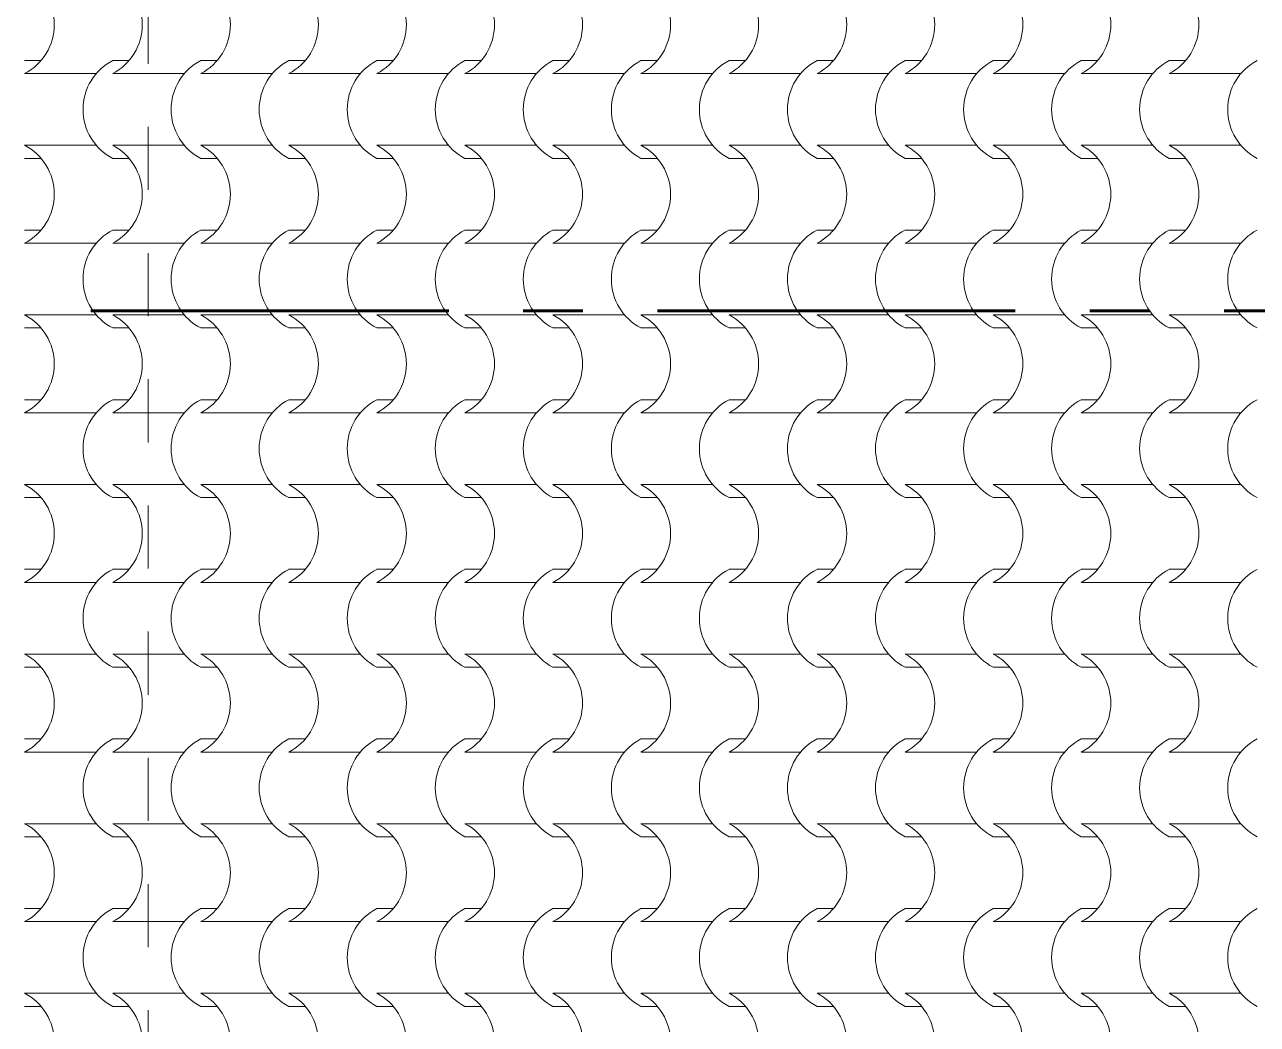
# Model space of a CAD drawing. Header units: metres. Extents: x -41 to 412, y -15 to 25.
# Drawn here: x 132.103 to 134.169, y 13.65 to 15.327 of the extents above; entities that cross this region are included whole.
import ezdxf

# ---------------------------------------------------------------- set-up
doc = ezdxf.new("R2010")
doc.units = ezdxf.units.M
doc.header["$MEASUREMENT"] = 0
doc.linetypes.add('Dashed', pattern=[0.211667, 0.105833, -0.105833])
doc.linetypes.add('Linea punta', pattern=[0.85, 0.6, -0.125, 0, -0.125])
for name, color, linetype in [('2D Drafting - General', 7, 'Continuous'), ('Marker - Section', 7, 'Continuous'), ('Shell - Roof', 7, 'Continuous')]:
    doc.layers.add(name, color=color, linetype=linetype)

# ---------------------------------------------------------------- blocks, each defined once
blk = doc.blocks.new('*X47', base_point=(152.192, 0))
at = {"layer": 'Shell - Roof', "color": 23, "linetype": 'Continuous', "lineweight": 13, "true_color": 0xbf8080}
for p, q in [((132.1301, 15.2666), (132.1026, 15.2666)), ((132.2778, 15.2666), (132.2503, 15.2666)), ((132.4254, 15.2666), (132.3979, 15.2666)), ((132.573, 15.2666), (132.5455, 15.2666)), ((132.7207, 15.2666), (132.6932, 15.2666)), ((132.8683, 15.2666), (132.8408, 15.2666)), ((133.0159, 15.2666), (132.9884, 15.2666)), ((133.1636, 15.2666), (133.1361, 15.2666)), ((133.3112, 15.2666), (133.2837, 15.2666)), ((133.4588, 15.2666), (133.4313, 15.2666)), ((133.6065, 15.2666), (133.579, 15.2666)), ((133.7541, 15.2666), (133.7266, 15.2666)), ((133.9017, 15.2666), (133.8742, 15.2666)), ((134.0494, 15.2666), (134.0218, 15.2666)), ((132.1625, 15.2446), (132.1026, 15.2446)), ((132.2224, 15.2446), (132.1625, 15.2446)), ((132.3101, 15.2446), (132.2503, 15.2446)), ((132.37, 15.2446), (132.3101, 15.2446)), ((132.4578, 15.2446), (132.3979, 15.2446)), ((132.5176, 15.2446), (132.4578, 15.2446)), ((132.6054, 15.2446), (132.5455, 15.2446)), ((132.6653, 15.2446), (132.6054, 15.2446)), ((132.753, 15.2446), (132.6932, 15.2446)), ((132.8129, 15.2446), (132.753, 15.2446)), ((132.9007, 15.2446), (132.8408, 15.2446)), ((132.9605, 15.2446), (132.9007, 15.2446)), ((133.0483, 15.2446), (132.9884, 15.2446)), ((133.1082, 15.2446), (133.0483, 15.2446)), ((133.1959, 15.2446), (133.1361, 15.2446)), ((133.2558, 15.2446), (133.1959, 15.2446)), ((133.3436, 15.2446), (133.2837, 15.2446)), ((133.4034, 15.2446), (133.3436, 15.2446)), ((133.4912, 15.2446), (133.4313, 15.2446)), ((133.5511, 15.2446), (133.4912, 15.2446)), ((133.6388, 15.2446), (133.579, 15.2446)), ((133.6987, 15.2446), (133.6388, 15.2446)), ((133.7865, 15.2446), (133.7266, 15.2446)), ((133.8463, 15.2446), (133.7865, 15.2446)), ((133.9341, 15.2446), (133.8742, 15.2446)), ((133.994, 15.2446), (133.9341, 15.2446)), ((134.0817, 15.2446), (134.0218, 15.2446)), ((134.1416, 15.2446), (134.0817, 15.2446)), ((132.1625, 15.1244), (132.1026, 15.1244)), ((132.2224, 15.1244), (132.1625, 15.1244)), ((132.3101, 15.1244), (132.2503, 15.1244)), ((132.37, 15.1244), (132.3101, 15.1244)), ((132.4578, 15.1244), (132.3979, 15.1244)), ((132.5176, 15.1244), (132.4578, 15.1244)), ((132.6054, 15.1244), (132.5455, 15.1244)), ((132.6653, 15.1244), (132.6054, 15.1244)), ((132.753, 15.1244), (132.6932, 15.1244)), ((132.8129, 15.1244), (132.753, 15.1244)), ((132.9007, 15.1244), (132.8408, 15.1244)), ((132.9605, 15.1244), (132.9007, 15.1244)), ((133.0483, 15.1244), (132.9884, 15.1244)), ((133.1082, 15.1244), (133.0483, 15.1244)), ((133.1959, 15.1244), (133.1361, 15.1244)), ((133.2558, 15.1244), (133.1959, 15.1244)), ((133.3436, 15.1244), (133.2837, 15.1244)), ((133.4034, 15.1244), (133.3436, 15.1244)), ((133.4912, 15.1244), (133.4313, 15.1244)), ((133.5511, 15.1244), (133.4912, 15.1244)), ((133.6388, 15.1244), (133.579, 15.1244)), ((133.6987, 15.1244), (133.6388, 15.1244)), ((133.7865, 15.1244), (133.7266, 15.1244)), ((133.8463, 15.1244), (133.7865, 15.1244)), ((133.9341, 15.1244), (133.8742, 15.1244)), ((133.994, 15.1244), (133.9341, 15.1244)), ((134.0817, 15.1244), (134.0218, 15.1244)), ((134.1416, 15.1244), (134.0817, 15.1244)), ((132.1301, 15.1023), (132.1026, 15.1023)), ((132.2778, 15.1023), (132.2503, 15.1023)), ((132.4254, 15.1023), (132.3979, 15.1023)), ((132.573, 15.1023), (132.5455, 15.1023)), ((132.7207, 15.1023), (132.6932, 15.1023)), ((132.8683, 15.1023), (132.8408, 15.1023)), ((133.0159, 15.1023), (132.9884, 15.1023)), ((133.1636, 15.1023), (133.1361, 15.1023)), ((133.3112, 15.1023), (133.2837, 15.1023)), ((133.4588, 15.1023), (133.4313, 15.1023)), ((133.6065, 15.1023), (133.579, 15.1023)), ((133.7541, 15.1023), (133.7266, 15.1023)), ((133.9017, 15.1023), (133.8742, 15.1023)), ((134.0494, 15.1023), (134.0218, 15.1023)), ((132.1301, 14.9821), (132.1026, 14.9821)), ((132.2778, 14.9821), (132.2503, 14.9821)), ((132.4254, 14.9821), (132.3979, 14.9821)), ((132.573, 14.9821), (132.5455, 14.9821)), ((132.7207, 14.9821), (132.6932, 14.9821)), ((132.8683, 14.9821), (132.8408, 14.9821)), ((133.0159, 14.9821), (132.9884, 14.9821)), ((133.1636, 14.9821), (133.1361, 14.9821)), ((133.3112, 14.9821), (133.2837, 14.9821)), ((133.4588, 14.9821), (133.4313, 14.9821)), ((133.6065, 14.9821), (133.579, 14.9821)), ((133.7541, 14.9821), (133.7266, 14.9821)), ((133.9017, 14.9821), (133.8742, 14.9821)), ((134.0494, 14.9821), (134.0218, 14.9821)), ((132.1625, 14.9601), (132.1026, 14.9601)), ((132.2224, 14.9601), (132.1625, 14.9601)), ((132.3101, 14.9601), (132.2503, 14.9601)), ((132.37, 14.9601), (132.3101, 14.9601)), ((132.4578, 14.9601), (132.3979, 14.9601)), ((132.5176, 14.9601), (132.4578, 14.9601)), ((132.6054, 14.9601), (132.5455, 14.9601)), ((132.6653, 14.9601), (132.6054, 14.9601)), ((132.753, 14.9601), (132.6932, 14.9601)), ((132.8129, 14.9601), (132.753, 14.9601)), ((132.9007, 14.9601), (132.8408, 14.9601)), ((132.9605, 14.9601), (132.9007, 14.9601)), ((133.0483, 14.9601), (132.9884, 14.9601)), ((133.1082, 14.9601), (133.0483, 14.9601)), ((133.1959, 14.9601), (133.1361, 14.9601)), ((133.2558, 14.9601), (133.1959, 14.9601)), ((133.3436, 14.9601), (133.2837, 14.9601)), ((133.4034, 14.9601), (133.3436, 14.9601)), ((133.4912, 14.9601), (133.4313, 14.9601)), ((133.5511, 14.9601), (133.4912, 14.9601)), ((133.6388, 14.9601), (133.579, 14.9601)), ((133.6987, 14.9601), (133.6388, 14.9601)), ((133.7865, 14.9601), (133.7266, 14.9601)), ((133.8463, 14.9601), (133.7865, 14.9601)), ((133.9341, 14.9601), (133.8742, 14.9601)), ((133.994, 14.9601), (133.9341, 14.9601)), ((134.0817, 14.9601), (134.0218, 14.9601)), ((134.1416, 14.9601), (134.0817, 14.9601)), ((132.1625, 14.8399), (132.1026, 14.8399)), ((132.2224, 14.8399), (132.1625, 14.8399)), ((132.3101, 14.8399), (132.2503, 14.8399)), ((132.37, 14.8399), (132.3101, 14.8399)), ((132.4578, 14.8399), (132.3979, 14.8399)), ((132.5176, 14.8399), (132.4578, 14.8399)), ((132.6054, 14.8399), (132.5455, 14.8399)), ((132.6653, 14.8399), (132.6054, 14.8399)), ((132.753, 14.8399), (132.6932, 14.8399)), ((132.8129, 14.8399), (132.753, 14.8399)), ((132.9007, 14.8399), (132.8408, 14.8399)), ((132.9605, 14.8399), (132.9007, 14.8399)), ((133.0483, 14.8399), (132.9884, 14.8399)), ((133.1082, 14.8399), (133.0483, 14.8399)), ((133.1959, 14.8399), (133.1361, 14.8399)), ((133.2558, 14.8399), (133.1959, 14.8399)), ((133.3436, 14.8399), (133.2837, 14.8399)), ((133.4034, 14.8399), (133.3436, 14.8399)), ((133.4912, 14.8399), (133.4313, 14.8399)), ((133.5511, 14.8399), (133.4912, 14.8399)), ((133.6388, 14.8399), (133.579, 14.8399)), ((133.6987, 14.8399), (133.6388, 14.8399)), ((133.7865, 14.8399), (133.7266, 14.8399)), ((133.8463, 14.8399), (133.7865, 14.8399)), ((133.9341, 14.8399), (133.8742, 14.8399)), ((133.994, 14.8399), (133.9341, 14.8399)), ((134.0817, 14.8399), (134.0218, 14.8399)), ((134.1416, 14.8399), (134.0817, 14.8399)), ((132.1301, 14.8179), (132.1026, 14.8179)), ((132.2778, 14.8179), (132.2503, 14.8179)), ((132.4254, 14.8179), (132.3979, 14.8179)), ((132.573, 14.8179), (132.5455, 14.8179)), ((132.7207, 14.8179), (132.6932, 14.8179)), ((132.8683, 14.8179), (132.8408, 14.8179)), ((133.0159, 14.8179), (132.9884, 14.8179)), ((133.1636, 14.8179), (133.1361, 14.8179)), ((133.3112, 14.8179), (133.2837, 14.8179)), ((133.4588, 14.8179), (133.4313, 14.8179)), ((133.6065, 14.8179), (133.579, 14.8179)), ((133.7541, 14.8179), (133.7266, 14.8179)), ((133.9017, 14.8179), (133.8742, 14.8179)), ((134.0494, 14.8179), (134.0218, 14.8179)), ((132.1301, 14.6976), (132.1026, 14.6976)), ((132.2778, 14.6976), (132.2503, 14.6976)), ((132.4254, 14.6976), (132.3979, 14.6976)), ((132.573, 14.6976), (132.5455, 14.6976)), ((132.7207, 14.6976), (132.6932, 14.6976)), ((132.8683, 14.6976), (132.8408, 14.6976)), ((133.0159, 14.6976), (132.9884, 14.6976)), ((133.1636, 14.6976), (133.1361, 14.6976)), ((133.3112, 14.6976), (133.2837, 14.6976)), ((133.4588, 14.6976), (133.4313, 14.6976)), ((133.6065, 14.6976), (133.579, 14.6976)), ((133.7541, 14.6976), (133.7266, 14.6976)), ((133.9017, 14.6976), (133.8742, 14.6976)), ((134.0494, 14.6976), (134.0218, 14.6976)), ((132.1625, 14.6756), (132.1026, 14.6756)), ((132.2224, 14.6756), (132.1625, 14.6756)), ((132.3101, 14.6756), (132.2503, 14.6756)), ((132.37, 14.6756), (132.3101, 14.6756)), ((132.4578, 14.6756), (132.3979, 14.6756)), ((132.5176, 14.6756), (132.4578, 14.6756)), ((132.6054, 14.6756), (132.5455, 14.6756)), ((132.6653, 14.6756), (132.6054, 14.6756)), ((132.753, 14.6756), (132.6932, 14.6756)), ((132.8129, 14.6756), (132.753, 14.6756)), ((132.9007, 14.6756), (132.8408, 14.6756)), ((132.9605, 14.6756), (132.9007, 14.6756)), ((133.0483, 14.6756), (132.9884, 14.6756)), ((133.1082, 14.6756), (133.0483, 14.6756)), ((133.1959, 14.6756), (133.1361, 14.6756)), ((133.2558, 14.6756), (133.1959, 14.6756)), ((133.3436, 14.6756), (133.2837, 14.6756)), ((133.4034, 14.6756), (133.3436, 14.6756)), ((133.4912, 14.6756), (133.4313, 14.6756)), ((133.5511, 14.6756), (133.4912, 14.6756)), ((133.6388, 14.6756), (133.579, 14.6756)), ((133.6987, 14.6756), (133.6388, 14.6756)), ((133.7865, 14.6756), (133.7266, 14.6756)), ((133.8463, 14.6756), (133.7865, 14.6756)), ((133.9341, 14.6756), (133.8742, 14.6756)), ((133.994, 14.6756), (133.9341, 14.6756)), ((134.0817, 14.6756), (134.0218, 14.6756)), ((134.1416, 14.6756), (134.0817, 14.6756)), ((132.1625, 14.5554), (132.1026, 14.5554)), ((132.2224, 14.5554), (132.1625, 14.5554)), ((132.3101, 14.5554), (132.2503, 14.5554)), ((132.37, 14.5554), (132.3101, 14.5554)), ((132.4578, 14.5554), (132.3979, 14.5554)), ((132.5176, 14.5554), (132.4578, 14.5554)), ((132.6054, 14.5554), (132.5455, 14.5554)), ((132.6653, 14.5554), (132.6054, 14.5554)), ((132.753, 14.5554), (132.6932, 14.5554)), ((132.8129, 14.5554), (132.753, 14.5554)), ((132.9007, 14.5554), (132.8408, 14.5554)), ((132.9605, 14.5554), (132.9007, 14.5554)), ((133.0483, 14.5554), (132.9884, 14.5554)), ((133.1082, 14.5554), (133.0483, 14.5554)), ((133.1959, 14.5554), (133.1361, 14.5554)), ((133.2558, 14.5554), (133.1959, 14.5554)), ((133.3436, 14.5554), (133.2837, 14.5554)), ((133.4034, 14.5554), (133.3436, 14.5554)), ((133.4912, 14.5554), (133.4313, 14.5554)), ((133.5511, 14.5554), (133.4912, 14.5554)), ((133.6388, 14.5554), (133.579, 14.5554)), ((133.6987, 14.5554), (133.6388, 14.5554)), ((133.7865, 14.5554), (133.7266, 14.5554)), ((133.8463, 14.5554), (133.7865, 14.5554)), ((133.9341, 14.5554), (133.8742, 14.5554)), ((133.994, 14.5554), (133.9341, 14.5554)), ((134.0817, 14.5554), (134.0218, 14.5554)), ((134.1416, 14.5554), (134.0817, 14.5554)), ((132.1301, 14.5334), (132.1026, 14.5334)), ((132.2778, 14.5334), (132.2503, 14.5334)), ((132.4254, 14.5334), (132.3979, 14.5334)), ((132.573, 14.5334), (132.5455, 14.5334)), ((132.7207, 14.5334), (132.6932, 14.5334)), ((132.8683, 14.5334), (132.8408, 14.5334)), ((133.0159, 14.5334), (132.9884, 14.5334)), ((133.1636, 14.5334), (133.1361, 14.5334)), ((133.3112, 14.5334), (133.2837, 14.5334)), ((133.4588, 14.5334), (133.4313, 14.5334)), ((133.6065, 14.5334), (133.579, 14.5334)), ((133.7541, 14.5334), (133.7266, 14.5334)), ((133.9017, 14.5334), (133.8742, 14.5334)), ((134.0494, 14.5334), (134.0218, 14.5334)), ((132.1301, 14.4132), (132.1026, 14.4132)), ((132.2778, 14.4132), (132.2503, 14.4132)), ((132.4254, 14.4132), (132.3979, 14.4132)), ((132.573, 14.4132), (132.5455, 14.4132)), ((132.7207, 14.4132), (132.6932, 14.4132)), ((132.8683, 14.4132), (132.8408, 14.4132)), ((133.0159, 14.4132), (132.9884, 14.4132)), ((133.1636, 14.4132), (133.1361, 14.4132)), ((133.3112, 14.4132), (133.2837, 14.4132)), ((133.4588, 14.4132), (133.4313, 14.4132)), ((133.6065, 14.4132), (133.579, 14.4132)), ((133.7541, 14.4132), (133.7266, 14.4132)), ((133.9017, 14.4132), (133.8742, 14.4132)), ((134.0494, 14.4132), (134.0218, 14.4132)), ((132.1625, 14.3911), (132.1026, 14.3911)), ((132.2224, 14.3911), (132.1625, 14.3911)), ((132.3101, 14.3911), (132.2503, 14.3911)), ((132.37, 14.3911), (132.3101, 14.3911)), ((132.4578, 14.3911), (132.3979, 14.3911)), ((132.5176, 14.3911), (132.4578, 14.3911)), ((132.6054, 14.3911), (132.5455, 14.3911)), ((132.6653, 14.3911), (132.6054, 14.3911)), ((132.753, 14.3911), (132.6932, 14.3911)), ((132.8129, 14.3911), (132.753, 14.3911)), ((132.9007, 14.3911), (132.8408, 14.3911)), ((132.9605, 14.3911), (132.9007, 14.3911)), ((133.0483, 14.3911), (132.9884, 14.3911)), ((133.1082, 14.3911), (133.0483, 14.3911)), ((133.1959, 14.3911), (133.1361, 14.3911)), ((133.2558, 14.3911), (133.1959, 14.3911)), ((133.3436, 14.3911), (133.2837, 14.3911)), ((133.4034, 14.3911), (133.3436, 14.3911)), ((133.4912, 14.3911), (133.4313, 14.3911)), ((133.5511, 14.3911), (133.4912, 14.3911)), ((133.6388, 14.3911), (133.579, 14.3911)), ((133.6987, 14.3911), (133.6388, 14.3911)), ((133.7865, 14.3911), (133.7266, 14.3911)), ((133.8463, 14.3911), (133.7865, 14.3911)), ((133.9341, 14.3911), (133.8742, 14.3911)), ((133.994, 14.3911), (133.9341, 14.3911)), ((134.0817, 14.3911), (134.0218, 14.3911)), ((134.1416, 14.3911), (134.0817, 14.3911)), ((132.1625, 14.2709), (132.1026, 14.2709)), ((132.2224, 14.2709), (132.1625, 14.2709)), ((132.3101, 14.2709), (132.2503, 14.2709)), ((132.37, 14.2709), (132.3101, 14.2709)), ((132.4578, 14.2709), (132.3979, 14.2709)), ((132.5176, 14.2709), (132.4578, 14.2709)), ((132.6054, 14.2709), (132.5455, 14.2709)), ((132.6653, 14.2709), (132.6054, 14.2709)), ((132.753, 14.2709), (132.6932, 14.2709)), ((132.8129, 14.2709), (132.753, 14.2709)), ((132.9007, 14.2709), (132.8408, 14.2709)), ((132.9605, 14.2709), (132.9007, 14.2709)), ((133.0483, 14.2709), (132.9884, 14.2709)), ((133.1082, 14.2709), (133.0483, 14.2709)), ((133.1959, 14.2709), (133.1361, 14.2709)), ((133.2558, 14.2709), (133.1959, 14.2709)), ((133.3436, 14.2709), (133.2837, 14.2709)), ((133.4034, 14.2709), (133.3436, 14.2709)), ((133.4912, 14.2709), (133.4313, 14.2709)), ((133.5511, 14.2709), (133.4912, 14.2709)), ((133.6388, 14.2709), (133.579, 14.2709)), ((133.6987, 14.2709), (133.6388, 14.2709)), ((133.7865, 14.2709), (133.7266, 14.2709)), ((133.8463, 14.2709), (133.7865, 14.2709)), ((133.9341, 14.2709), (133.8742, 14.2709)), ((133.994, 14.2709), (133.9341, 14.2709)), ((134.0817, 14.2709), (134.0218, 14.2709)), ((134.1416, 14.2709), (134.0817, 14.2709)), ((132.1301, 14.2489), (132.1026, 14.2489)), ((132.2778, 14.2489), (132.2503, 14.2489)), ((132.4254, 14.2489), (132.3979, 14.2489)), ((132.573, 14.2489), (132.5455, 14.2489)), ((132.7207, 14.2489), (132.6932, 14.2489)), ((132.8683, 14.2489), (132.8408, 14.2489)), ((133.0159, 14.2489), (132.9884, 14.2489)), ((133.1636, 14.2489), (133.1361, 14.2489)), ((133.3112, 14.2489), (133.2837, 14.2489)), ((133.4588, 14.2489), (133.4313, 14.2489)), ((133.6065, 14.2489), (133.579, 14.2489)), ((133.7541, 14.2489), (133.7266, 14.2489)), ((133.9017, 14.2489), (133.8742, 14.2489)), ((134.0494, 14.2489), (134.0218, 14.2489)), ((132.1301, 14.1287), (132.1026, 14.1287)), ((132.2778, 14.1287), (132.2503, 14.1287)), ((132.4254, 14.1287), (132.3979, 14.1287)), ((132.573, 14.1287), (132.5455, 14.1287)), ((132.7207, 14.1287), (132.6932, 14.1287)), ((132.8683, 14.1287), (132.8408, 14.1287)), ((133.0159, 14.1287), (132.9884, 14.1287)), ((133.1636, 14.1287), (133.1361, 14.1287)), ((133.3112, 14.1287), (133.2837, 14.1287)), ((133.4588, 14.1287), (133.4313, 14.1287)), ((133.6065, 14.1287), (133.579, 14.1287)), ((133.7541, 14.1287), (133.7266, 14.1287)), ((133.9017, 14.1287), (133.8742, 14.1287)), ((134.0494, 14.1287), (134.0218, 14.1287)), ((132.1625, 14.1067), (132.1026, 14.1067)), ((132.2224, 14.1067), (132.1625, 14.1067)), ((132.3101, 14.1067), (132.2503, 14.1067)), ((132.37, 14.1067), (132.3101, 14.1067)), ((132.4578, 14.1067), (132.3979, 14.1067)), ((132.5176, 14.1067), (132.4578, 14.1067)), ((132.6054, 14.1067), (132.5455, 14.1067)), ((132.6653, 14.1067), (132.6054, 14.1067)), ((132.753, 14.1067), (132.6932, 14.1067)), ((132.8129, 14.1067), (132.753, 14.1067)), ((132.9007, 14.1067), (132.8408, 14.1067)), ((132.9605, 14.1067), (132.9007, 14.1067)), ((133.0483, 14.1067), (132.9884, 14.1067)), ((133.1082, 14.1067), (133.0483, 14.1067)), ((133.1959, 14.1067), (133.1361, 14.1067)), ((133.2558, 14.1067), (133.1959, 14.1067)), ((133.3436, 14.1067), (133.2837, 14.1067)), ((133.4034, 14.1067), (133.3436, 14.1067)), ((133.4912, 14.1067), (133.4313, 14.1067)), ((133.5511, 14.1067), (133.4912, 14.1067)), ((133.6388, 14.1067), (133.579, 14.1067)), ((133.6987, 14.1067), (133.6388, 14.1067)), ((133.7865, 14.1067), (133.7266, 14.1067)), ((133.8463, 14.1067), (133.7865, 14.1067)), ((133.9341, 14.1067), (133.8742, 14.1067)), ((133.994, 14.1067), (133.9341, 14.1067)), ((134.0817, 14.1067), (134.0218, 14.1067)), ((134.1416, 14.1067), (134.0817, 14.1067)), ((132.1625, 13.9864), (132.1026, 13.9864)), ((132.2224, 13.9864), (132.1625, 13.9864)), ((132.3101, 13.9864), (132.2503, 13.9864)), ((132.37, 13.9864), (132.3101, 13.9864)), ((132.4578, 13.9864), (132.3979, 13.9864)), ((132.5176, 13.9864), (132.4578, 13.9864)), ((132.6054, 13.9864), (132.5455, 13.9864)), ((132.6653, 13.9864), (132.6054, 13.9864)), ((132.753, 13.9864), (132.6932, 13.9864)), ((132.8129, 13.9864), (132.753, 13.9864)), ((132.9007, 13.9864), (132.8408, 13.9864)), ((132.9605, 13.9864), (132.9007, 13.9864)), ((133.0483, 13.9864), (132.9884, 13.9864)), ((133.1082, 13.9864), (133.0483, 13.9864)), ((133.1959, 13.9864), (133.1361, 13.9864)), ((133.2558, 13.9864), (133.1959, 13.9864)), ((133.3436, 13.9864), (133.2837, 13.9864)), ((133.4034, 13.9864), (133.3436, 13.9864)), ((133.4912, 13.9864), (133.4313, 13.9864)), ((133.5511, 13.9864), (133.4912, 13.9864)), ((133.6388, 13.9864), (133.579, 13.9864)), ((133.6987, 13.9864), (133.6388, 13.9864)), ((133.7865, 13.9864), (133.7266, 13.9864)), ((133.8463, 13.9864), (133.7865, 13.9864)), ((133.9341, 13.9864), (133.8742, 13.9864)), ((133.994, 13.9864), (133.9341, 13.9864)), ((134.0817, 13.9864), (134.0218, 13.9864)), ((134.1416, 13.9864), (134.0817, 13.9864)), ((132.1301, 13.9644), (132.1026, 13.9644)), ((132.2778, 13.9644), (132.2503, 13.9644)), ((132.4254, 13.9644), (132.3979, 13.9644)), ((132.573, 13.9644), (132.5455, 13.9644)), ((132.7207, 13.9644), (132.6932, 13.9644)), ((132.8683, 13.9644), (132.8408, 13.9644)), ((133.0159, 13.9644), (132.9884, 13.9644)), ((133.1636, 13.9644), (133.1361, 13.9644)), ((133.3112, 13.9644), (133.2837, 13.9644)), ((133.4588, 13.9644), (133.4313, 13.9644)), ((133.6065, 13.9644), (133.579, 13.9644)), ((133.7541, 13.9644), (133.7266, 13.9644)), ((133.9017, 13.9644), (133.8742, 13.9644)), ((134.0494, 13.9644), (134.0218, 13.9644)), ((132.1301, 13.8442), (132.1026, 13.8442)), ((132.2778, 13.8442), (132.2503, 13.8442)), ((132.4254, 13.8442), (132.3979, 13.8442)), ((132.573, 13.8442), (132.5455, 13.8442)), ((132.7207, 13.8442), (132.6932, 13.8442)), ((132.8683, 13.8442), (132.8408, 13.8442)), ((133.0159, 13.8442), (132.9884, 13.8442)), ((133.1636, 13.8442), (133.1361, 13.8442)), ((133.3112, 13.8442), (133.2837, 13.8442)), ((133.4588, 13.8442), (133.4313, 13.8442)), ((133.6065, 13.8442), (133.579, 13.8442)), ((133.7541, 13.8442), (133.7266, 13.8442)), ((133.9017, 13.8442), (133.8742, 13.8442)), ((134.0494, 13.8442), (134.0218, 13.8442)), ((132.1625, 13.8222), (132.1026, 13.8222)), ((132.2224, 13.8222), (132.1625, 13.8222)), ((132.3101, 13.8222), (132.2503, 13.8222)), ((132.37, 13.8222), (132.3101, 13.8222)), ((132.4578, 13.8222), (132.3979, 13.8222)), ((132.5176, 13.8222), (132.4578, 13.8222)), ((132.6054, 13.8222), (132.5455, 13.8222)), ((132.6653, 13.8222), (132.6054, 13.8222)), ((132.753, 13.8222), (132.6932, 13.8222)), ((132.8129, 13.8222), (132.753, 13.8222)), ((132.9007, 13.8222), (132.8408, 13.8222)), ((132.9605, 13.8222), (132.9007, 13.8222)), ((133.0483, 13.8222), (132.9884, 13.8222)), ((133.1082, 13.8222), (133.0483, 13.8222)), ((133.1959, 13.8222), (133.1361, 13.8222)), ((133.2558, 13.8222), (133.1959, 13.8222)), ((133.3436, 13.8222), (133.2837, 13.8222)), ((133.4034, 13.8222), (133.3436, 13.8222)), ((133.4912, 13.8222), (133.4313, 13.8222)), ((133.5511, 13.8222), (133.4912, 13.8222)), ((133.6388, 13.8222), (133.579, 13.8222)), ((133.6987, 13.8222), (133.6388, 13.8222)), ((133.7865, 13.8222), (133.7266, 13.8222)), ((133.8463, 13.8222), (133.7865, 13.8222)), ((133.9341, 13.8222), (133.8742, 13.8222)), ((133.994, 13.8222), (133.9341, 13.8222)), ((134.0817, 13.8222), (134.0218, 13.8222)), ((134.1416, 13.8222), (134.0817, 13.8222)), ((132.1625, 13.702), (132.1026, 13.702)), ((132.2224, 13.702), (132.1625, 13.702)), ((132.3101, 13.702), (132.2503, 13.702)), ((132.37, 13.702), (132.3101, 13.702)), ((132.4578, 13.702), (132.3979, 13.702)), ((132.5176, 13.702), (132.4578, 13.702)), ((132.6054, 13.702), (132.5455, 13.702)), ((132.6653, 13.702), (132.6054, 13.702)), ((132.753, 13.702), (132.6932, 13.702)), ((132.8129, 13.702), (132.753, 13.702)), ((132.9007, 13.702), (132.8408, 13.702)), ((132.9605, 13.702), (132.9007, 13.702)), ((133.0483, 13.702), (132.9884, 13.702)), ((133.1082, 13.702), (133.0483, 13.702)), ((133.1959, 13.702), (133.1361, 13.702)), ((133.2558, 13.702), (133.1959, 13.702)), ((133.3436, 13.702), (133.2837, 13.702)), ((133.4034, 13.702), (133.3436, 13.702)), ((133.4912, 13.702), (133.4313, 13.702)), ((133.5511, 13.702), (133.4912, 13.702)), ((133.6388, 13.702), (133.579, 13.702)), ((133.6987, 13.702), (133.6388, 13.702)), ((133.7865, 13.702), (133.7266, 13.702)), ((133.8463, 13.702), (133.7865, 13.702)), ((133.9341, 13.702), (133.8742, 13.702)), ((133.994, 13.702), (133.9341, 13.702)), ((134.0817, 13.702), (134.0218, 13.702)), ((134.1416, 13.702), (134.0817, 13.702)), ((132.1301, 13.6799), (132.1026, 13.6799)), ((132.2778, 13.6799), (132.2503, 13.6799)), ((132.4254, 13.6799), (132.3979, 13.6799)), ((132.573, 13.6799), (132.5455, 13.6799)), ((132.7207, 13.6799), (132.6932, 13.6799)), ((132.8683, 13.6799), (132.8408, 13.6799)), ((133.0159, 13.6799), (132.9884, 13.6799)), ((133.1636, 13.6799), (133.1361, 13.6799)), ((133.3112, 13.6799), (133.2837, 13.6799)), ((133.4588, 13.6799), (133.4313, 13.6799)), ((133.6065, 13.6799), (133.579, 13.6799)), ((133.7541, 13.6799), (133.7266, 13.6799)), ((133.9017, 13.6799), (133.8742, 13.6799)), ((134.0494, 13.6799), (134.0218, 13.6799))]:
    blk.add_line(p, q, dxfattribs=at)
for centre, major_axis, start_param, end_param in [((132.0614, 15.3264), (0, 0.0925), 4.715365, 5.812147), ((132.209, 15.3264), (0, 0.0925), 4.715365, 5.812147), ((132.3567, 15.3264), (0, 0.0925), 4.715365, 5.812147), ((132.5043, 15.3264), (0, 0.0925), 4.715365, 5.812147), ((132.6519, 15.3264), (0, 0.0925), 4.715365, 5.812147), ((132.7996, 15.3264), (0, 0.0925), 4.715365, 5.812147), ((132.9472, 15.3264), (0, 0.0925), 4.715365, 5.812147), ((133.0948, 15.3264), (0, 0.0925), 4.715365, 5.812147), ((133.2425, 15.3264), (0, 0.0925), 4.715365, 5.812147), ((133.3901, 15.3264), (0, 0.0925), 4.715365, 5.812147), ((133.5377, 15.3264), (0, 0.0925), 4.715365, 5.812147), ((133.6854, 15.3264), (0, 0.0925), 4.715365, 5.812147), ((133.833, 15.3264), (0, 0.0925), 4.715365, 5.812147), ((133.9806, 15.3264), (0, 0.0925), 4.715365, 5.812147), ((132.0614, 15.327), (0, 0.0925), 3.612631, 4.709413), ((132.209, 15.327), (0, 0.0925), 3.612631, 4.709413), ((132.3567, 15.327), (0, 0.0925), 3.612631, 4.709413), ((132.5043, 15.327), (0, 0.0925), 3.612631, 4.709413), ((132.6519, 15.327), (0, 0.0925), 3.612631, 4.709413), ((132.7996, 15.327), (0, 0.0925), 3.612631, 4.709413), ((132.9472, 15.327), (0, 0.0925), 3.612631, 4.709413), ((133.0948, 15.327), (0, 0.0925), 3.612631, 4.709413), ((133.2425, 15.327), (0, 0.0925), 3.612631, 4.709413), ((133.3901, 15.327), (0, 0.0925), 3.612631, 4.709413), ((133.5377, 15.327), (0, 0.0925), 3.612631, 4.709413), ((133.6854, 15.327), (0, 0.0925), 3.612631, 4.709413), ((133.833, 15.327), (0, 0.0925), 3.612631, 4.709413), ((133.9806, 15.327), (0, 0.0925), 3.612631, 4.709413), ((132.2908, 15.1845), (0, 0.0919), 0.466079, 2.675513), ((132.4385, 15.1845), (0, 0.0919), 0.466079, 2.675513), ((132.5861, 15.1845), (0, 0.0919), 0.466079, 2.675513), ((132.7337, 15.1845), (0, 0.0919), 0.466079, 2.675513), ((132.8814, 15.1845), (0, 0.0919), 0.466079, 2.675513), ((133.029, 15.1845), (0, 0.0919), 0.466079, 2.675513), ((133.1766, 15.1845), (0, 0.0919), 0.466079, 2.675513), ((133.3243, 15.1845), (0, 0.0919), 0.466079, 2.675513), ((133.4719, 15.1845), (0, 0.0919), 0.466079, 2.675513), ((133.6195, 15.1845), (0, 0.0919), 0.466079, 2.675513), ((133.7672, 15.1845), (0, 0.0919), 0.466079, 2.675513), ((133.9148, 15.1845), (0, 0.0919), 0.466079, 2.675513), ((134.0624, 15.1845), (0, 0.0919), 0.466079, 2.675513), ((134.21, 15.1845), (0, 0.0919), 0.466079, 2.675513), ((132.0614, 15.042), (0, 0.0925), 4.715365, 5.812147), ((132.209, 15.042), (0, 0.0925), 4.715365, 5.812147), ((132.3567, 15.042), (0, 0.0925), 4.715365, 5.812147), ((132.5043, 15.042), (0, 0.0925), 4.715365, 5.812147), ((132.6519, 15.042), (0, 0.0925), 4.715365, 5.812147), ((132.7996, 15.042), (0, 0.0925), 4.715365, 5.812147), ((132.9472, 15.042), (0, 0.0925), 4.715365, 5.812147), ((133.0948, 15.042), (0, 0.0925), 4.715365, 5.812147), ((133.2425, 15.042), (0, 0.0925), 4.715365, 5.812147), ((133.3901, 15.042), (0, 0.0925), 4.715365, 5.812147), ((133.5377, 15.042), (0, 0.0925), 4.715365, 5.812147), ((133.6854, 15.042), (0, 0.0925), 4.715365, 5.812147), ((133.833, 15.042), (0, 0.0925), 4.715365, 5.812147), ((133.9806, 15.042), (0, 0.0925), 4.715365, 5.812147), ((132.0614, 15.0425), (0, 0.0925), 3.612631, 4.709413), ((132.209, 15.0425), (0, 0.0925), 3.612631, 4.709413), ((132.3567, 15.0425), (0, 0.0925), 3.612631, 4.709413), ((132.5043, 15.0425), (0, 0.0925), 3.612631, 4.709413), ((132.6519, 15.0425), (0, 0.0925), 3.612631, 4.709413), ((132.7996, 15.0425), (0, 0.0925), 3.612631, 4.709413), ((132.9472, 15.0425), (0, 0.0925), 3.612631, 4.709413), ((133.0948, 15.0425), (0, 0.0925), 3.612631, 4.709413), ((133.2425, 15.0425), (0, 0.0925), 3.612631, 4.709413), ((133.3901, 15.0425), (0, 0.0925), 3.612631, 4.709413), ((133.5377, 15.0425), (0, 0.0925), 3.612631, 4.709413), ((133.6854, 15.0425), (0, 0.0925), 3.612631, 4.709413), ((133.833, 15.0425), (0, 0.0925), 3.612631, 4.709413), ((133.9806, 15.0425), (0, 0.0925), 3.612631, 4.709413), ((132.2908, 14.9), (0, 0.0919), 0.466079, 2.675513), ((132.4385, 14.9), (0, 0.0919), 0.466079, 2.675513), ((132.5861, 14.9), (0, 0.0919), 0.466079, 2.675513), ((132.7337, 14.9), (0, 0.0919), 0.466079, 2.675513), ((132.8814, 14.9), (0, 0.0919), 0.466079, 2.675513), ((133.029, 14.9), (0, 0.0919), 0.466079, 2.675513), ((133.1766, 14.9), (0, 0.0919), 0.466079, 2.675513), ((133.3243, 14.9), (0, 0.0919), 0.466079, 2.675513), ((133.4719, 14.9), (0, 0.0919), 0.466079, 2.675513), ((133.6195, 14.9), (0, 0.0919), 0.466079, 2.675513), ((133.7672, 14.9), (0, 0.0919), 0.466079, 2.675513), ((133.9148, 14.9), (0, 0.0919), 0.466079, 2.675513), ((134.0624, 14.9), (0, 0.0919), 0.466079, 2.675513), ((134.21, 14.9), (0, 0.0919), 0.466079, 2.675513), ((132.0614, 14.7575), (0, 0.0925), 4.715365, 5.812147), ((132.209, 14.7575), (0, 0.0925), 4.715365, 5.812147), ((132.3567, 14.7575), (0, 0.0925), 4.715365, 5.812147), ((132.5043, 14.7575), (0, 0.0925), 4.715365, 5.812147), ((132.6519, 14.7575), (0, 0.0925), 4.715365, 5.812147), ((132.7996, 14.7575), (0, 0.0925), 4.715365, 5.812147), ((132.9472, 14.7575), (0, 0.0925), 4.715365, 5.812147), ((133.0948, 14.7575), (0, 0.0925), 4.715365, 5.812147), ((133.2425, 14.7575), (0, 0.0925), 4.715365, 5.812147), ((133.3901, 14.7575), (0, 0.0925), 4.715365, 5.812147), ((133.5377, 14.7575), (0, 0.0925), 4.715365, 5.812147), ((133.6854, 14.7575), (0, 0.0925), 4.715365, 5.812147), ((133.833, 14.7575), (0, 0.0925), 4.715365, 5.812147), ((133.9806, 14.7575), (0, 0.0925), 4.715365, 5.812147), ((132.0614, 14.758), (0, 0.0925), 3.612631, 4.709413), ((132.209, 14.758), (0, 0.0925), 3.612631, 4.709413), ((132.3567, 14.758), (0, 0.0925), 3.612631, 4.709413), ((132.5043, 14.758), (0, 0.0925), 3.612631, 4.709413), ((132.6519, 14.758), (0, 0.0925), 3.612631, 4.709413), ((132.7996, 14.758), (0, 0.0925), 3.612631, 4.709413), ((132.9472, 14.758), (0, 0.0925), 3.612631, 4.709413), ((133.0948, 14.758), (0, 0.0925), 3.612631, 4.709413), ((133.2425, 14.758), (0, 0.0925), 3.612631, 4.709413), ((133.3901, 14.758), (0, 0.0925), 3.612631, 4.709413), ((133.5377, 14.758), (0, 0.0925), 3.612631, 4.709413), ((133.6854, 14.758), (0, 0.0925), 3.612631, 4.709413), ((133.833, 14.758), (0, 0.0925), 3.612631, 4.709413), ((133.9806, 14.758), (0, 0.0925), 3.612631, 4.709413), ((132.2908, 14.6155), (0, 0.0919), 0.466079, 2.675513), ((132.4385, 14.6155), (0, 0.0919), 0.466079, 2.675513), ((132.5861, 14.6155), (0, 0.0919), 0.466079, 2.675513), ((132.7337, 14.6155), (0, 0.0919), 0.466079, 2.675513), ((132.8814, 14.6155), (0, 0.0919), 0.466079, 2.675513), ((133.029, 14.6155), (0, 0.0919), 0.466079, 2.675513), ((133.1766, 14.6155), (0, 0.0919), 0.466079, 2.675513), ((133.3243, 14.6155), (0, 0.0919), 0.466079, 2.675513), ((133.4719, 14.6155), (0, 0.0919), 0.466079, 2.675513), ((133.6195, 14.6155), (0, 0.0919), 0.466079, 2.675513), ((133.7672, 14.6155), (0, 0.0919), 0.466079, 2.675513), ((133.9148, 14.6155), (0, 0.0919), 0.466079, 2.675513), ((134.0624, 14.6155), (0, 0.0919), 0.466079, 2.675513), ((134.21, 14.6155), (0, 0.0919), 0.466079, 2.675513), ((132.0614, 14.473), (0, 0.0925), 4.715365, 5.812147), ((132.209, 14.473), (0, 0.0925), 4.715365, 5.812147), ((132.3567, 14.473), (0, 0.0925), 4.715365, 5.812147), ((132.5043, 14.473), (0, 0.0925), 4.715365, 5.812147), ((132.6519, 14.473), (0, 0.0925), 4.715365, 5.812147), ((132.7996, 14.473), (0, 0.0925), 4.715365, 5.812147), ((132.9472, 14.473), (0, 0.0925), 4.715365, 5.812147), ((133.0948, 14.473), (0, 0.0925), 4.715365, 5.812147), ((133.2425, 14.473), (0, 0.0925), 4.715365, 5.812147), ((133.3901, 14.473), (0, 0.0925), 4.715365, 5.812147), ((133.5377, 14.473), (0, 0.0925), 4.715365, 5.812147), ((133.6854, 14.473), (0, 0.0925), 4.715365, 5.812147), ((133.833, 14.473), (0, 0.0925), 4.715365, 5.812147), ((133.9806, 14.473), (0, 0.0925), 4.715365, 5.812147), ((132.0614, 14.4735), (0, 0.0925), 3.612631, 4.709413), ((132.209, 14.4735), (0, 0.0925), 3.612631, 4.709413), ((132.3567, 14.4735), (0, 0.0925), 3.612631, 4.709413), ((132.5043, 14.4735), (0, 0.0925), 3.612631, 4.709413), ((132.6519, 14.4735), (0, 0.0925), 3.612631, 4.709413), ((132.7996, 14.4735), (0, 0.0925), 3.612631, 4.709413), ((132.9472, 14.4735), (0, 0.0925), 3.612631, 4.709413), ((133.0948, 14.4735), (0, 0.0925), 3.612631, 4.709413), ((133.2425, 14.4735), (0, 0.0925), 3.612631, 4.709413), ((133.3901, 14.4735), (0, 0.0925), 3.612631, 4.709413), ((133.5377, 14.4735), (0, 0.0925), 3.612631, 4.709413), ((133.6854, 14.4735), (0, 0.0925), 3.612631, 4.709413), ((133.833, 14.4735), (0, 0.0925), 3.612631, 4.709413), ((133.9806, 14.4735), (0, 0.0925), 3.612631, 4.709413), ((132.2908, 14.331), (0, 0.0919), 0.466079, 2.675513), ((132.4385, 14.331), (0, 0.0919), 0.466079, 2.675513), ((132.5861, 14.331), (0, 0.0919), 0.466079, 2.675513), ((132.7337, 14.331), (0, 0.0919), 0.466079, 2.675513), ((132.8814, 14.331), (0, 0.0919), 0.466079, 2.675513), ((133.029, 14.331), (0, 0.0919), 0.466079, 2.675513), ((133.1766, 14.331), (0, 0.0919), 0.466079, 2.675513), ((133.3243, 14.331), (0, 0.0919), 0.466079, 2.675513), ((133.4719, 14.331), (0, 0.0919), 0.466079, 2.675513), ((133.6195, 14.331), (0, 0.0919), 0.466079, 2.675513), ((133.7672, 14.331), (0, 0.0919), 0.466079, 2.675513), ((133.9148, 14.331), (0, 0.0919), 0.466079, 2.675513), ((134.0624, 14.331), (0, 0.0919), 0.466079, 2.675513), ((134.21, 14.331), (0, 0.0919), 0.466079, 2.675513), ((132.0614, 14.1885), (0, 0.0925), 4.715365, 5.812147), ((132.209, 14.1885), (0, 0.0925), 4.715365, 5.812147), ((132.3567, 14.1885), (0, 0.0925), 4.715365, 5.812147), ((132.5043, 14.1885), (0, 0.0925), 4.715365, 5.812147), ((132.6519, 14.1885), (0, 0.0925), 4.715365, 5.812147), ((132.7996, 14.1885), (0, 0.0925), 4.715365, 5.812147), ((132.9472, 14.1885), (0, 0.0925), 4.715365, 5.812147), ((133.0948, 14.1885), (0, 0.0925), 4.715365, 5.812147), ((133.2425, 14.1885), (0, 0.0925), 4.715365, 5.812147), ((133.3901, 14.1885), (0, 0.0925), 4.715365, 5.812147), ((133.5377, 14.1885), (0, 0.0925), 4.715365, 5.812147), ((133.6854, 14.1885), (0, 0.0925), 4.715365, 5.812147), ((133.833, 14.1885), (0, 0.0925), 4.715365, 5.812147), ((133.9806, 14.1885), (0, 0.0925), 4.715365, 5.812147), ((132.0614, 14.1891), (0, 0.0925), 3.612631, 4.709413), ((132.209, 14.1891), (0, 0.0925), 3.612631, 4.709413), ((132.3567, 14.1891), (0, 0.0925), 3.612631, 4.709413), ((132.5043, 14.1891), (0, 0.0925), 3.612631, 4.709413), ((132.6519, 14.1891), (0, 0.0925), 3.612631, 4.709413), ((132.7996, 14.1891), (0, 0.0925), 3.612631, 4.709413), ((132.9472, 14.1891), (0, 0.0925), 3.612631, 4.709413), ((133.0948, 14.1891), (0, 0.0925), 3.612631, 4.709413), ((133.2425, 14.1891), (0, 0.0925), 3.612631, 4.709413), ((133.3901, 14.1891), (0, 0.0925), 3.612631, 4.709413), ((133.5377, 14.1891), (0, 0.0925), 3.612631, 4.709413), ((133.6854, 14.1891), (0, 0.0925), 3.612631, 4.709413), ((133.833, 14.1891), (0, 0.0925), 3.612631, 4.709413), ((133.9806, 14.1891), (0, 0.0925), 3.612631, 4.709413), ((132.2908, 14.0466), (0, 0.0919), 0.466079, 2.675513), ((132.4385, 14.0466), (0, 0.0919), 0.466079, 2.675513), ((132.5861, 14.0466), (0, 0.0919), 0.466079, 2.675513), ((132.7337, 14.0466), (0, 0.0919), 0.466079, 2.675513), ((132.8814, 14.0466), (0, 0.0919), 0.466079, 2.675513), ((133.029, 14.0466), (0, 0.0919), 0.466079, 2.675513), ((133.1766, 14.0466), (0, 0.0919), 0.466079, 2.675513), ((133.3243, 14.0466), (0, 0.0919), 0.466079, 2.675513), ((133.4719, 14.0466), (0, 0.0919), 0.466079, 2.675513), ((133.6195, 14.0466), (0, 0.0919), 0.466079, 2.675513), ((133.7672, 14.0466), (0, 0.0919), 0.466079, 2.675513), ((133.9148, 14.0466), (0, 0.0919), 0.466079, 2.675513), ((134.0624, 14.0466), (0, 0.0919), 0.466079, 2.675513), ((134.21, 14.0466), (0, 0.0919), 0.466079, 2.675513), ((132.0614, 13.904), (0, 0.0925), 4.715365, 5.812147), ((132.209, 13.904), (0, 0.0925), 4.715365, 5.812147), ((132.3567, 13.904), (0, 0.0925), 4.715365, 5.812147), ((132.5043, 13.904), (0, 0.0925), 4.715365, 5.812147), ((132.6519, 13.904), (0, 0.0925), 4.715365, 5.812147), ((132.7996, 13.904), (0, 0.0925), 4.715365, 5.812147), ((132.9472, 13.904), (0, 0.0925), 4.715365, 5.812147), ((133.0948, 13.904), (0, 0.0925), 4.715365, 5.812147), ((133.2425, 13.904), (0, 0.0925), 4.715365, 5.812147), ((133.3901, 13.904), (0, 0.0925), 4.715365, 5.812147), ((133.5377, 13.904), (0, 0.0925), 4.715365, 5.812147), ((133.6854, 13.904), (0, 0.0925), 4.715365, 5.812147), ((133.833, 13.904), (0, 0.0925), 4.715365, 5.812147), ((133.9806, 13.904), (0, 0.0925), 4.715365, 5.812147), ((132.0614, 13.9046), (0, 0.0925), 3.612631, 4.709413), ((132.209, 13.9046), (0, 0.0925), 3.612631, 4.709413), ((132.3567, 13.9046), (0, 0.0925), 3.612631, 4.709413), ((132.5043, 13.9046), (0, 0.0925), 3.612631, 4.709413), ((132.6519, 13.9046), (0, 0.0925), 3.612631, 4.709413), ((132.7996, 13.9046), (0, 0.0925), 3.612631, 4.709413), ((132.9472, 13.9046), (0, 0.0925), 3.612631, 4.709413), ((133.0948, 13.9046), (0, 0.0925), 3.612631, 4.709413), ((133.2425, 13.9046), (0, 0.0925), 3.612631, 4.709413), ((133.3901, 13.9046), (0, 0.0925), 3.612631, 4.709413), ((133.5377, 13.9046), (0, 0.0925), 3.612631, 4.709413), ((133.6854, 13.9046), (0, 0.0925), 3.612631, 4.709413), ((133.833, 13.9046), (0, 0.0925), 3.612631, 4.709413), ((133.9806, 13.9046), (0, 0.0925), 3.612631, 4.709413), ((132.2908, 13.7621), (0, 0.0919), 0.466079, 2.675513), ((132.4385, 13.7621), (0, 0.0919), 0.466079, 2.675513), ((132.5861, 13.7621), (0, 0.0919), 0.466079, 2.675513), ((132.7337, 13.7621), (0, 0.0919), 0.466079, 2.675513), ((132.8814, 13.7621), (0, 0.0919), 0.466079, 2.675513), ((133.029, 13.7621), (0, 0.0919), 0.466079, 2.675513), ((133.1766, 13.7621), (0, 0.0919), 0.466079, 2.675513), ((133.3243, 13.7621), (0, 0.0919), 0.466079, 2.675513), ((133.4719, 13.7621), (0, 0.0919), 0.466079, 2.675513), ((133.6195, 13.7621), (0, 0.0919), 0.466079, 2.675513), ((133.7672, 13.7621), (0, 0.0919), 0.466079, 2.675513), ((133.9148, 13.7621), (0, 0.0919), 0.466079, 2.675513), ((134.0624, 13.7621), (0, 0.0919), 0.466079, 2.675513), ((134.21, 13.7621), (0, 0.0919), 0.466079, 2.675513), ((132.0614, 13.6196), (0, 0.0925), 4.715365, 5.812147), ((132.209, 13.6196), (0, 0.0925), 4.715365, 5.812147), ((132.3567, 13.6196), (0, 0.0925), 4.715365, 5.812147), ((132.5043, 13.6196), (0, 0.0925), 4.715365, 5.812147), ((132.6519, 13.6196), (0, 0.0925), 4.715365, 5.812147), ((132.7996, 13.6196), (0, 0.0925), 4.715365, 5.812147), ((132.9472, 13.6196), (0, 0.0925), 4.715365, 5.812147), ((133.0948, 13.6196), (0, 0.0925), 4.715365, 5.812147), ((133.2425, 13.6196), (0, 0.0925), 4.715365, 5.812147), ((133.3901, 13.6196), (0, 0.0925), 4.715365, 5.812147), ((133.5377, 13.6196), (0, 0.0925), 4.715365, 5.812147), ((133.6854, 13.6196), (0, 0.0925), 4.715365, 5.812147), ((133.833, 13.6196), (0, 0.0925), 4.715365, 5.812147), ((133.9806, 13.6196), (0, 0.0925), 4.715365, 5.812147)]:
    blk.add_ellipse(centre, major_axis=major_axis, ratio=0.982018, start_param=start_param, end_param=end_param, dxfattribs=at)

msp = doc.modelspace()

# ---------------------------------------------------------------- linework, layer by layer
at = {"layer": '2D Drafting - General', "color": 7, "linetype": 'Dashed', "lineweight": 13}
msp.add_lwpolyline([(132.3096, 17.9069), (132.3096, 7.9569), (142.3496, 7.9569), (142.3496, 17.0069), (137.3996, 17.0069), (137.3996, 17.9069), (137.2496, 17.9069), (137.2496, 17.0069), (132.4596, 17.0069), (132.4596, 17.9069)], close=True, dxfattribs=at)
at = {"layer": 'Marker - Section', "color": 7, "linetype": 'Linea punta', "lineweight": 60}
msp.add_line((131.2636, 14.8469), (143.6813, 14.8469), dxfattribs=at)

# ---------------------------------------------------------------- block references
at = {"layer": 'Shell - Roof', "color": 23, "linetype": 'Continuous', "lineweight": 13, "true_color": 0xbf8080}
msp.add_blockref('*X47', (152.192, 0), dxfattribs=at)

doc.saveas('drawing.dxf')
